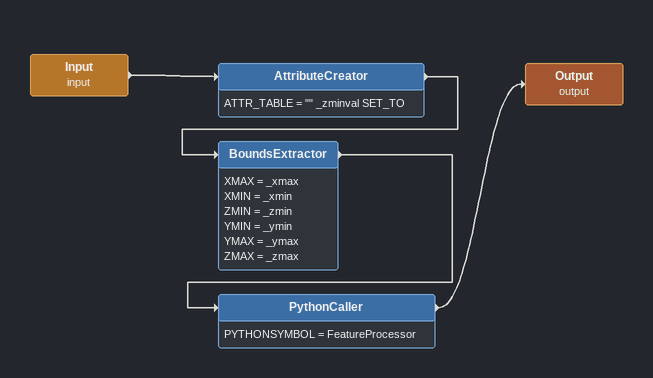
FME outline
Input (input)
    -> AttributeCreator
AttributeCreator
    ATTR_TABLE = "" _zminval SET_TO
    -> BoundsExtractor
BoundsExtractor
    XMAX = _xmax
    XMIN = _xmin
    ZMIN = _zmin
    YMIN = _ymin
    YMAX = _ymax
    ZMAX = _zmax
    -> PythonCaller
PythonCaller
    PYTHONSYMBOL = FeatureProcessor
    -> Output (output)
Output (output)
